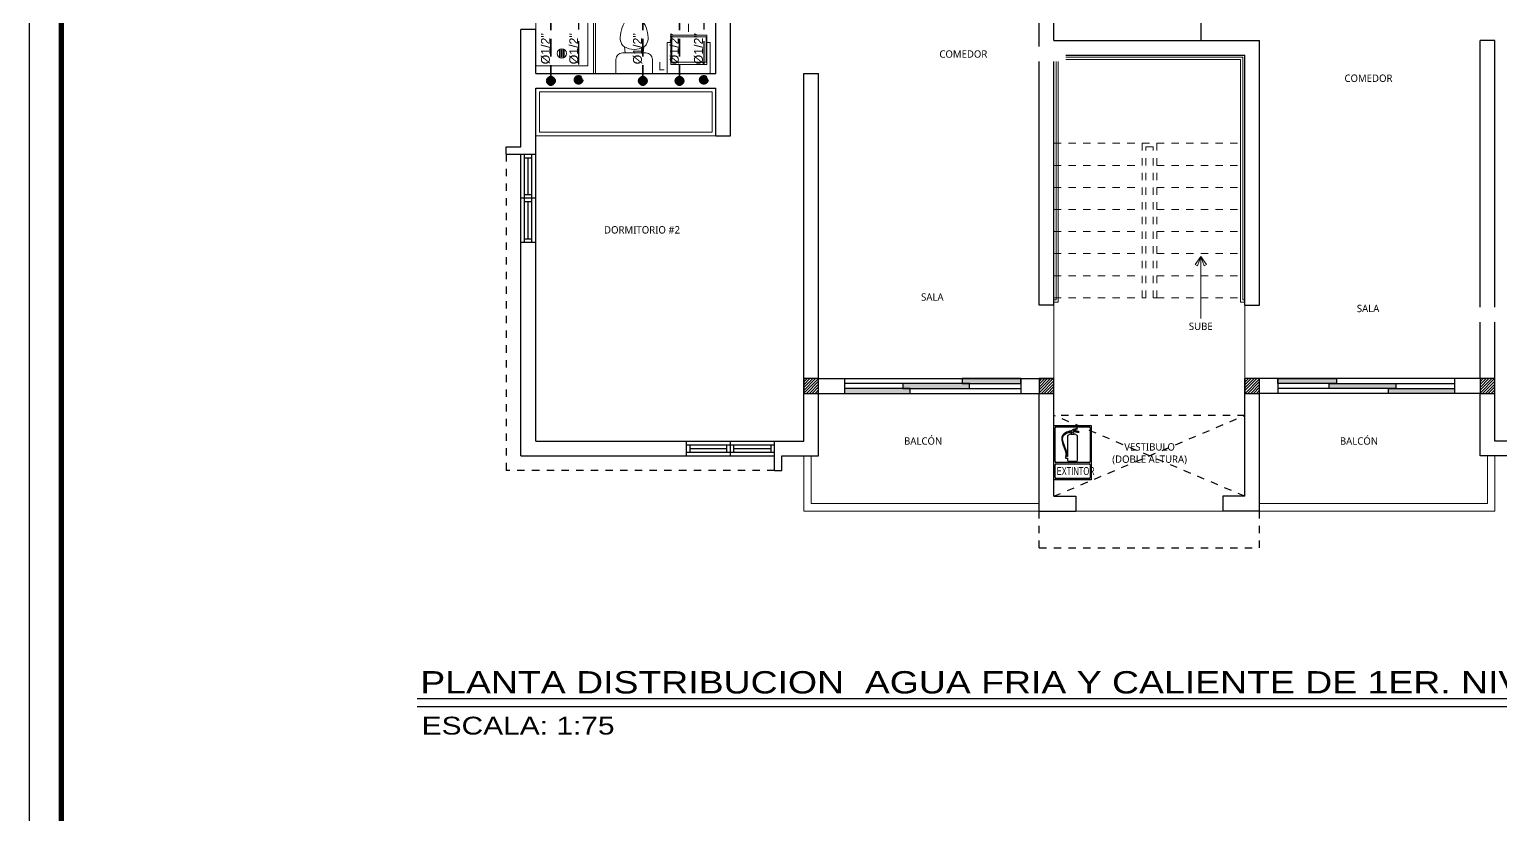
# Model space of a CAD drawing. Header units: feet. Extents: x 1019 to 2236, y -546 to 122.
# Drawn here: x 1054.27 to 1074.29, y -123.98 to -113.31 of the extents above; entities that cross this region are included whole.
import ezdxf

# ---------------------------------------------------------------- set-up
doc = ezdxf.new("R2010")
doc.units = ezdxf.units.FT
doc.header["$LTSCALE"] = 0.05
doc.header["$MEASUREMENT"] = 0
for name, pattern in [('DASHDOT', [25.4, 12.7, -6.35, 0, -6.35]), ('DASHED2', [0.375, 0.25, -0.125]), ('HIDDEN', [9.525, 6.35, -3.175])]:
    doc.linetypes.add(name, pattern=pattern)
for name, color, linetype, lineweight in [('A-GENM', 8, 'Continuous', 9), ('A-WALL', 7, 'Continuous', 25), ('AGUA POTABLE', 5, 'HIDDEN', 35), ('closet', 8, 'Continuous', 5), ('COCINA', 8, 'Continuous', 25), ('escalera', 8, 'DASHED2', 0), ('FURN', 8, 'Continuous', 9), ('I-FURN', 8, 'Continuous', 0), ('P-SANR-FIXT', 8, 'Continuous', 9)]:
    doc.layers.add(name, color=color, linetype=linetype, lineweight=lineweight)
for name, color, linetype in [('AGUA_CALIENTE', 1, 'DASHDOT'), ('ANNDTOBJ', 2, 'Continuous'), ('columna', 9, 'Continuous'), ('MARCO', 1, 'Continuous'), ('PERT-VENT', 8, 'Continuous'), ('PISO', 8, 'Continuous'), ('textos', 7, 'Continuous'), ('TEXXT', 2, 'Continuous'), ('TXT', 2, 'Continuous'), ('VUELO', 8, 'HIDDEN')]:
    doc.layers.add(name, color=color, linetype=linetype)
doc.styles.add('ads', font='trebuc.ttf', dxfattribs={"height": 0.14})
doc.styles.add('COMIN Simb Señalizacion', font='')
doc.styles.add('DAMIAN', font='arial.ttf', dxfattribs={"height": 0.12})
doc.styles.get('COMIN Simb Señalizacion').set_extended_font_data('Humanst521 BT')

# ---------------------------------------------------------------- blocks, each defined once
blk = doc.blocks.new('A$C3D6C2CD6')
at = {"layer": 'P-SANR-FIXT'}
for p, q in [((0, 1.6), (0.787, 1.6)), ((0, 0.102), (0, 1.6)), ((0.711, 1.6), (0.711, 0.102)), ((0.787, 0), (0.787, 1.6)), ((0.813, 1.6), (0.813, 0)), ((0.324, 0.227), (0.324, 0.317)), ((0.333, 0.317), (0.333, 0.227)), ((0.351, 0.227), (0.351, 0.317)), ((0.36, 0.317), (0.36, 0.227)), ((0.378, 0.227), (0.378, 0.317)), ((0.387, 0.317), (0.387, 0.227)), ((0.711, 0.102), (0, 0.102)), ((0, 0), (0.787, 0)), ((0.124, 0), (0.787, 0)), ((0.813, 0), (0.787, 0)), ((0.813, 0), (0.787, 0))]:
    blk.add_line(p, q, dxfattribs=at)
for centre, radius, start, end in [((0.356, 0.272), 0.0635, 90, 270), ((0.356, 0.272), 0.0635, 90, 270), ((0.328, 0.317), 0.00444, 360, 180), ((0.328, 0.227), 0.00444, 180, 360), ((0.356, 0.317), 0.00444, 360, 180), ((0.356, 0.227), 0.00444, 180, 360), ((0.356, 0.272), 0.0635, 270, 90), ((0.356, 0.272), 0.0635, 270, 90), ((0.383, 0.317), 0.00444, 360, 180), ((0.383, 0.227), 0.00444, 180, 360)]:
    blk.add_arc(centre, radius, start, end, dxfattribs=at)
blk = doc.blocks.new('bath_sink_6127 - bath_sink_6127-V2-Nivel 1')
at = {"layer": 'I-FURN'}
for p, q in [((0.293, 0.297), (-0.127, 0.297)), ((-0.127, 0.297), (-0.127, -0.29)), ((0.395, 0.244), (-0.005, 0.244)), ((-0.005, 0.244), (-0.005, -0.245)), ((0.025, -0.234), (0.025, 0.233)), ((0.025, 0.233), (0.369, 0.233)), ((0.293, 0.244), (0.293, 0.297)), ((0.369, 0.233), (0.369, -0.234)), ((0.395, -0.245), (0.395, 0.244)), ((0.293, -0.29), (-0.127, -0.29)), ((-0.005, -0.245), (0.395, -0.245)), ((0.369, -0.234), (0.025, -0.234)), ((0.293, -0.29), (0.293, -0.245))]:
    blk.add_line(p, q, dxfattribs=at)
blk = doc.blocks.new('Toilet_-_Tank_-_3D_4840 - 17_ High_ Seat Not Visible-536545-Nivel 1')
at = {"layer": 'P-SANR-FIXT'}
for p, q in [((0.248, 0.489), (-0.248, 0.489)), ((-0.248, 0.489), (-0.248, 0.298)), ((0.248, 0.298), (0.248, 0.489)), ((-0.159, 0.21), (-0.123, 0.21)), ((-0.123, 0.21), (-0.132, 0.127)), ((-0.123, 0.21), (0.123, 0.21)), ((0.132, 0.127), (0.123, 0.21)), ((0.123, 0.21), (0.159, 0.21))]:
    blk.add_line(p, q, dxfattribs=at)
for centre, radius, start, end in [((-0.159, 0.298), 0.0889, 180, 270), ((0.159, 0.298), 0.0889, 270, 360), ((-0.023, 0.008), 0.167, 151.0596, 182.709), ((-0.083, 0.041), 0.0995, 119.8981, 151.0596), ((0, -0.104), 0.266, 90.1019, 119.8981), ((0, -0.104), 0.266, 60.1019, 89.8981), ((0.083, 0.041), 0.0995, 28.9404, 60.1019), ((0.023, 0.008), 0.167, 357.291, 28.9404), ((0.25, 0.021), 0.441, 182.709, 218.5058), ((-0.25, 0.021), 0.441, 321.4942, 357.291), ((0.011, -0.169), 0.136, 218.5058, 265.219), ((-0.011, -0.169), 0.136, 274.781, 321.4942)]:
    blk.add_arc(centre, radius, start, end, dxfattribs=at)
blk = doc.blocks.new('A$C6DF15AF1')
for points in [[(0, 0), (0.896, 0), (0.896, 0.067), (0, 0.067)], [(0.796, 0.067), (1.703, 0.067), (1.703, 0.133), (0.796, 0.133)], [(1.603, 0.133), (2.4, 0.133), (2.4, 0.2), (1.603, 0.2)]]:
    blk.add_hatch(color=256).paths.add_polyline_path(points)
at = {"layer": 'PERT-VENT', "extrusion": (-6.28888e-16, -1.94037e-15, -1)}
for points in [[(0, 0), (-0.896, 0), (-0.896, 0.067), (0, 0.067)], [(-0.796, 0.067), (-1.703, 0.067), (-1.703, 0.133), (-0.796, 0.133)], [(-1.603, 0.133), (-2.4, 0.133), (-2.4, 0.2), (-1.603, 0.2)]]:
    blk.add_lwpolyline(points, close=True, dxfattribs=at)
at = {"layer": 'PISO'}
for p, q in [((0, 0.2), (2.4, 0.2)), ((0, 0), (2.4, 0))]:
    blk.add_line(p, q, dxfattribs=at)
at = {"layer": 'PISO', "extrusion": (-6.28888e-16, -1.94037e-15, -1)}
for p, q in [((0.796, 0.133), (0, 0.133)), ((1.703, 0.067), (2.4, 0.067))]:
    blk.add_line(p, q, dxfattribs=at)
blk = doc.blocks.new('A$C074D4DC8')
at = {"layer": 'FURN'}
blk.add_line((0.042, 0.342), (0.042, -0.198), dxfattribs=at)
for points in [[(0.042, 0.342), (-0.008, 0.274), (0.012, 0.262), (0.042, 0.342)], [(0.042, 0.342), (0.092, 0.274), (0.072, 0.262), (0.042, 0.342)]]:
    blk.add_lwpolyline(points, dxfattribs=at)
blk = doc.blocks.new('A$C72735B25')
at = {"layer": 'PERT-VENT', "extrusion": (-1.27878e-17, -1.31713e-15, -1)}
for p, q in [((0, 0), (0, 1.203)), ((0.05, 0), (0.05, 1.203)), ((0.15, 0), (0.15, 1.203)), ((0.2, 0), (0.2, 1.203)), ((0.1, 0.648), (0.1, 1.149)), ((0.2, 0.602), (0, 0.602)), ((0.15, 0.648), (0.05, 0.648)), ((0.15, 0.555), (0.05, 0.555)), ((0.1, 0.05), (0.1, 0.555)), ((0.05, 0.05), (0.15, 0.05))]:
    blk.add_line(p, q, dxfattribs=at)
at = {"layer": 'PERT-VENT', "extrusion": (-1.27878e-17, 1.31713e-15, -1)}
blk.add_line((0.05, 1.153), (0.15, 1.153), dxfattribs=at)
blk = doc.blocks.new('A$C3F8C01F5')
at = {"layer": 'ANNDTOBJ'}
for p, q in [((0, 0.223), (0.1543, 0.223)), ((0, 0), (0, 0.223)), ((0.0049, 0.0751), (0.0049, 0.2139)), ((0.0091, 0.2181), (0.1451, 0.2181)), ((0.0369, 0.1838), (0.0345, 0.1794)), ((0.04, 0.1881), (0.0369, 0.1838)), ((0.0389, 0.1796), (0.0421, 0.185)), ((0.0432, 0.1906), (0.04, 0.1881)), ((0.0421, 0.185), (0.0475, 0.1892)), ((0.0476, 0.1934), (0.0432, 0.1906)), ((0.0475, 0.1892), (0.0533, 0.1923)), ((0.052, 0.1957), (0.0476, 0.1934)), ((0.0576, 0.1978), (0.052, 0.1957)), ((0.0533, 0.1923), (0.06, 0.195)), ((0.0636, 0.1996), (0.0576, 0.1978)), ((0.06, 0.195), (0.0641, 0.1961)), ((0.0689, 0.1999), (0.0636, 0.1996)), ((0.0641, 0.1961), (0.0737, 0.1961)), ((0.0724, 0.1999), (0.0689, 0.1999)), ((0.0721, 0.1913), (0.0697, 0.1882)), ((0.0697, 0.1882), (0.0832, 0.1885)), ((0.0728, 0.1953), (0.0721, 0.1945)), ((0.0721, 0.1945), (0.0721, 0.1913)), ((0.081, 0.207), (0.0724, 0.2016)), ((0.0724, 0.2016), (0.0724, 0.1999)), ((0.0737, 0.1953), (0.0728, 0.1953)), ((0.0737, 0.1961), (0.0737, 0.1953)), ((0.0785, 0.1965), (0.0793, 0.1968)), ((0.0785, 0.1955), (0.0785, 0.1965)), ((0.0804, 0.1945), (0.0785, 0.1955)), ((0.0793, 0.1984), (0.0803, 0.1987)), ((0.0793, 0.1968), (0.0793, 0.1984)), ((0.0803, 0.1987), (0.0855, 0.1988)), ((0.0811, 0.1912), (0.0804, 0.1945)), ((0.0901, 0.2103), (0.081, 0.207)), ((0.0832, 0.1885), (0.0811, 0.1912)), ((0.0829, 0.2022), (0.0835, 0.2042)), ((0.0857, 0.2022), (0.0829, 0.2022)), ((0.0835, 0.2042), (0.0949, 0.2096)), ((0.0855, 0.1988), (0.0907, 0.1983)), ((0.091, 0.2015), (0.0857, 0.2022)), ((0.0967, 0.2119), (0.0901, 0.2103)), ((0.0907, 0.1983), (0.091, 0.1973)), ((0.0959, 0.2006), (0.091, 0.2015)), ((0.091, 0.1973), (0.0925, 0.1965)), ((0.0925, 0.1965), (0.0949, 0.1976)), ((0.0949, 0.2096), (0.0974, 0.2103)), ((0.0949, 0.1976), (0.0967, 0.1977)), ((0.1018, 0.1988), (0.0959, 0.2006)), ((0.0974, 0.2103), (0.0967, 0.2119)), ((0.0967, 0.1977), (0.0981, 0.1967)), ((0.0981, 0.1967), (0.0991, 0.1959)), ((0.0991, 0.1959), (0.1038, 0.1966)), ((0.1033, 0.1975), (0.1018, 0.1988)), ((0.1038, 0.1966), (0.1033, 0.1975)), ((0.1493, 0.2139), (0.1493, 0.0751)), ((0.1543, 0.223), (0.1543, 0)), ((0.0336, 0.176), (0.0328, 0.1691)), ((0.0328, 0.1691), (0.0329, 0.1629)), ((0.0329, 0.1629), (0.0339, 0.1574)), ((0.0345, 0.1794), (0.0336, 0.176)), ((0.0339, 0.1574), (0.0353, 0.151)), ((0.0353, 0.151), (0.0374, 0.1455)), ((0.0364, 0.1694), (0.037, 0.1744)), ((0.0367, 0.1619), (0.0364, 0.1694)), ((0.0383, 0.1544), (0.0367, 0.1619)), ((0.037, 0.1744), (0.0389, 0.1796)), ((0.0374, 0.1455), (0.0412, 0.1353)), ((0.042, 0.1439), (0.0383, 0.1544)), ((0.0412, 0.1353), (0.0469, 0.1207)), ((0.0468, 0.1321), (0.042, 0.1439)), ((0.0504, 0.1233), (0.0468, 0.1321)), ((0.0529, 0.1164), (0.0504, 0.1233)), ((0.0563, 0.1793), (0.0563, 0.0952)), ((0.0978, 0.0811), (0.0978, 0.1793)), ((0.0049, 0.0091), (0.0049, 0.0619)), ((0.1451, 0.0709), (0.0091, 0.0709)), ((0.0091, 0.0661), (0.1451, 0.0661)), ((0.0469, 0.1207), (0.0488, 0.1154)), ((0.0504, 0.0962), (0.0486, 0.0953)), ((0.0486, 0.0953), (0.0486, 0.09)), ((0.0486, 0.09), (0.0496, 0.0892)), ((0.0488, 0.1154), (0.0502, 0.108)), ((0.0502, 0.1063), (0.0496, 0.1058)), ((0.0496, 0.1058), (0.0496, 0.0996)), ((0.0496, 0.0996), (0.0504, 0.0989)), ((0.0496, 0.0892), (0.0563, 0.0892)), ((0.0502, 0.108), (0.0502, 0.1063)), ((0.0504, 0.0989), (0.0504, 0.0962)), ((0.0539, 0.1108), (0.0529, 0.1164)), ((0.0541, 0.1063), (0.0539, 0.1108)), ((0.0546, 0.1058), (0.0541, 0.1063)), ((0.0541, 0.0991), (0.0546, 0.0996)), ((0.0541, 0.0967), (0.0541, 0.0991)), ((0.055, 0.0952), (0.0541, 0.0967)), ((0.0546, 0.0996), (0.0546, 0.1058)), ((0.0563, 0.0952), (0.055, 0.0952)), ((0.0563, 0.0892), (0.0563, 0.0811)), ((0.0605, 0.0769), (0.0936, 0.0769)), ((0.1493, 0.0619), (0.1493, 0.0091)), ((0.1543, 0), (0, 0)), ((0.1451, 0.0049), (0.0091, 0.0049))]:
    blk.add_line(p, q, dxfattribs=at)
at = {"layer": 'ANNDTOBJ', "linetype": 'Continuous', "ltscale": 5}
blk.add_line((0.117, 0), (0, 0), dxfattribs=at)
at = {"layer": 'ANNDTOBJ'}
for centre, radius, start, end in [((0.0091, 0.2139), 0.0042, 90, 180), ((0.06, 0.1793), 0.00374, 129.00802, 180), ((0.077, 0.1583), 0.0308, 103.75823, 129.00802), ((0.077, 0.1583), 0.0308, 50.99198, 78.4551), ((0.094, 0.1793), 0.00374, 0, 50.99198), ((0.1451, 0.2139), 0.0042, 0, 90), ((0.0091, 0.0751), 0.0042, 180, 270), ((0.0091, 0.0619), 0.0042, 90, 180), ((0.0605, 0.0811), 0.0042, 180, 270), ((0.0936, 0.0811), 0.0042, 270, 0), ((0.1451, 0.0751), 0.0042, 270, 0), ((0.1451, 0.0619), 0.0042, 0, 90), ((0.0091, 0.0091), 0.0042, 180, 270), ((0.1451, 0.0091), 0.0042, 270, 0)]:
    blk.add_arc(centre, radius, start, end, dxfattribs=at)
at = {"layer": 'ANNDTOBJ', "style": 'COMIN Simb Señalizacion', "width": 0.56}
blk.add_text('EXTINTOR', height=0.03299, dxfattribs=at).set_placement((0.0121, 0.0194))
blk = doc.blocks.new('A$C012446DC')
at = {"layer": 'PISO'}
h = blk.add_hatch(dxfattribs=at)
h.set_pattern_fill('ANSI31', color=256, scale=0.008571, angle=180)
h.set_pattern_definition([(225, (206536.064322, 1154820.960068), (0.0192434059784, -0.0192434059784), [])])
h.paths.add_polyline_path([(0, 0), (0.2, 0), (0.2, 0.2), (0, 0.2)])
at = {"layer": 'columna'}
blk.add_lwpolyline([(0.2, 0.2), (0, 0.2), (0, 0), (0.2, 0)], close=True, dxfattribs=at)
blk = doc.blocks.new('A$C387E0859')
for p in [(0, 8.7), (3.2, 8.7), (0, 0), (3.2, 0), (6, 0), (9.2, 0)]:
    blk.add_blockref('A$C012446DC', p)

msp = doc.modelspace()

# ---------------------------------------------------------------- hatches: boundary and pattern name
at = {"layer": 'AGUA POTABLE', "ltscale": 3}
h = msp.add_hatch(color=256, dxfattribs=at)
h.dxf.hatch_style = 1
edge = h.paths.add_edge_path()
edge.add_arc((1061.367, -114.005), 0.0576, 0, 360)
h = msp.add_hatch(color=256, dxfattribs=at)
h.dxf.hatch_style = 1
edge = h.paths.add_edge_path()
edge.add_arc((1062.618, -114.005), 0.0576, 0, 360)
h = msp.add_hatch(color=256, dxfattribs=at)
h.dxf.hatch_style = 1
edge = h.paths.add_edge_path()
edge.add_arc((1063.117, -114.005), 0.0576, 0, 360)
at = {"layer": 'AGUA_CALIENTE', "ltscale": 0.5}
h = msp.add_hatch(color=256, dxfattribs=at)
h.dxf.hatch_style = 1
edge = h.paths.add_edge_path()
edge.add_arc((1061.744, -113.991), 0.0576, 0, 360)
h = msp.add_hatch(color=256, dxfattribs=at)
h.dxf.hatch_style = 1
edge = h.paths.add_edge_path()
edge.add_arc((1063.448, -113.991), 0.0576, 0, 360)

# ---------------------------------------------------------------- linework, layer by layer
at = {"layer": 'A-GENM'}
for p, q in [((1071.01, -113.454), (1071.01, -113.454)), ((1064.81, -119.854), (1064.81, -119.104)), ((1064.91, -119.754), (1064.91, -119.104)), ((1074.11, -119.754), (1074.11, -119.104)), ((1074.21, -119.854), (1074.21, -119.104)), ((1068.01, -119.854), (1064.81, -119.854)), ((1068.01, -119.754), (1064.91, -119.754)), ((1071.01, -119.754), (1074.11, -119.754)), ((1071.01, -119.854), (1074.21, -119.854))]:
    msp.add_line(p, q, dxfattribs=at)
at = {"layer": 'A-WALL'}
for p, q in [((1068.21, -113.454), (1068.21, -107.954)), ((1068.01, -117.054), (1068.01, -109.554)), ((1063.61, -113.904), (1063.61, -113.104)), ((1063.81, -114.754), (1063.81, -113.104)), ((1060.96, -114.901), (1060.96, -113.306)), ((1061.16, -113.904), (1061.16, -113.306)), ((1068.21, -113.454), (1071.01, -113.454)), ((1071.01, -117.054), (1071.01, -113.454)), ((1074.01, -118.054), (1074.01, -113.454)), ((1074.21, -113.454), (1074.01, -113.454)), ((1074.21, -118.904), (1074.21, -113.454)), ((1068.21, -117.054), (1068.21, -113.654)), ((1068.21, -117.054), (1068.21, -113.654)), ((1068.21, -113.654), (1070.81, -113.654)), ((1070.81, -117.054), (1070.81, -113.654)), ((1061.16, -113.904), (1063.61, -113.904)), ((1064.81, -118.904), (1064.81, -113.904)), ((1064.81, -113.904), (1065.01, -113.904)), ((1065.01, -118.054), (1065.01, -113.904)), ((1061.16, -115.001), (1061.16, -114.104)), ((1061.16, -114.104), (1063.61, -114.104)), ((1063.61, -114.754), (1063.61, -114.104)), ((1063.61, -114.754), (1063.81, -114.754)), ((1060.76, -115.001), (1060.76, -114.901)), ((1060.96, -119.104), (1060.96, -116.204)), ((1061.16, -118.904), (1061.16, -116.204)), ((1068.21, -117.054), (1068.01, -117.054)), ((1070.81, -117.054), (1071.01, -117.054)), ((1065.01, -118.054), (1065.36, -118.054)), ((1065.36, -118.054), (1065.36, -118.254)), ((1067.76, -118.054), (1068.21, -118.054)), ((1067.76, -118.054), (1067.76, -118.254)), ((1068.21, -119.654), (1068.21, -118.054)), ((1071.26, -118.054), (1070.81, -118.054)), ((1070.81, -119.654), (1070.81, -118.054)), ((1071.26, -118.054), (1071.26, -118.254)), ((1074.01, -118.054), (1073.66, -118.054)), ((1073.66, -118.054), (1073.66, -118.254)), ((1065.01, -119.104), (1065.01, -118.254)), ((1065.01, -118.254), (1065.36, -118.254)), ((1067.76, -118.254), (1068.01, -118.254)), ((1068.01, -119.854), (1068.01, -118.254)), ((1071.26, -118.254), (1071.01, -118.254)), ((1071.01, -119.854), (1071.01, -118.254)), ((1074.01, -118.254), (1073.66, -118.254)), ((1074.01, -119.104), (1074.01, -118.254)), ((1061.16, -118.904), (1063.207, -118.904)), ((1064.41, -118.904), (1064.81, -118.904)), ((1074.61, -118.904), (1074.21, -118.904)), ((1060.96, -119.104), (1063.207, -119.104)), ((1064.51, -119.104), (1065.01, -119.104)), ((1074.51, -119.104), (1074.01, -119.104)), ((1064.41, -119.304), (1064.51, -119.304)), ((1068.21, -119.654), (1068.51, -119.654)), ((1068.51, -119.654), (1068.51, -119.854)), ((1070.81, -119.654), (1070.51, -119.654)), ((1070.51, -119.654), (1070.51, -119.854)), ((1068.01, -119.854), (1068.51, -119.854)), ((1071.01, -119.854), (1070.51, -119.854))]:
    msp.add_line(p, q, dxfattribs=at)
at = {"layer": 'A-WALL', "extrusion": (-1.27878e-17, -1.31713e-15, -1)}
for p, q in [((1061.16, -113.306), (1060.96, -113.306)), ((1060.76, -114.901), (1060.96, -114.901)), ((1060.76, -115.001), (1061.16, -115.001))]:
    msp.add_line(p, q, dxfattribs=at)
at = {"layer": 'A-WALL', "extrusion": (-6.28888e-16, -1.93323e-15, -1)}
for p, q in [((1063.207, -118.904), (1063.207, -119.104)), ((1063.207, -118.904), (1063.207, -119.104)), ((1064.41, -119.304), (1064.41, -118.904)), ((1064.51, -119.304), (1064.51, -119.104))]:
    msp.add_line(p, q, dxfattribs=at)
at = {"layer": 'AGUA POTABLE', "ltscale": 0.75}
for p, q in [((1061.367, -113.078), (1061.367, -114.005)), ((1062.618, -113.078), (1062.618, -114.005)), ((1063.117, -113.078), (1063.117, -114.005))]:
    msp.add_line(p, q, dxfattribs=at)
at = {"layer": 'AGUA POTABLE', "ltscale": 3}
for centre in [(1061.367, -114.005), (1062.618, -114.005), (1063.117, -114.005)]:
    msp.add_circle(centre, 0.0576, dxfattribs=at)
at = {"layer": 'AGUA_CALIENTE', "ltscale": 0.5}
for p, q in [((1061.744, -112.729), (1061.744, -113.991)), ((1063.448, -112.729), (1063.448, -113.991))]:
    msp.add_line(p, q, dxfattribs=at)
for centre in [(1061.744, -113.991), (1063.448, -113.991)]:
    msp.add_circle(centre, 0.0576, dxfattribs=at)
at = {"layer": 'closet'}
for p, q in [((1068.24, -116.984), (1068.24, -113.684)), ((1068.24, -113.684), (1070.78, -113.684)), ((1070.78, -116.984), (1070.78, -113.684)), ((1068.27, -117.014), (1068.27, -113.714)), ((1068.27, -113.714), (1070.75, -113.714)), ((1070.75, -117.014), (1070.75, -113.714)), ((1061.16, -114.754), (1063.61, -114.754)), ((1068.24, -116.984), (1068.21, -116.984)), ((1068.27, -117.014), (1068.21, -117.014)), ((1068.21, -117.054), (1068.21, -118.054)), ((1070.75, -117.014), (1070.81, -117.014)), ((1070.78, -116.984), (1070.81, -116.984)), ((1070.81, -117.054), (1070.81, -118.054)), ((1068.51, -119.854), (1070.51, -119.854))]:
    msp.add_line(p, q, dxfattribs=at)
msp.add_lwpolyline([(1061.21, -114.704), (1063.56, -114.704), (1063.56, -114.154), (1061.21, -114.154)], close=True, dxfattribs=at)
at = {"layer": 'COCINA'}
msp.add_line((1070.21, -112.854), (1070.21, -113.454), dxfattribs=at)
at = {"layer": 'escalera'}
for p, q in [((1068.21, -114.854), (1069.41, -114.854)), ((1069.41, -116.954), (1069.41, -114.854)), ((1069.41, -114.854), (1069.61, -114.854)), ((1069.61, -114.854), (1070.81, -114.854)), ((1069.61, -116.954), (1069.61, -114.854)), ((1069.46, -116.954), (1069.46, -114.904)), ((1069.46, -114.904), (1069.56, -114.904)), ((1069.56, -116.954), (1069.56, -114.904)), ((1068.21, -115.154), (1069.41, -115.154)), ((1069.61, -115.154), (1070.81, -115.154)), ((1068.21, -115.454), (1069.41, -115.454)), ((1069.61, -115.454), (1070.81, -115.454)), ((1068.21, -115.754), (1069.41, -115.754)), ((1069.61, -115.754), (1070.81, -115.754)), ((1068.21, -116.054), (1069.41, -116.054)), ((1069.61, -116.054), (1070.81, -116.054)), ((1068.21, -116.354), (1069.41, -116.354)), ((1069.61, -116.354), (1070.81, -116.354)), ((1068.21, -116.654), (1069.41, -116.654)), ((1069.61, -116.654), (1070.81, -116.654)), ((1068.21, -116.954), (1069.41, -116.954)), ((1069.41, -116.954), (1069.46, -116.954)), ((1069.56, -116.954), (1069.61, -116.954)), ((1069.61, -116.954), (1070.81, -116.954))]:
    msp.add_line(p, q, dxfattribs=at)
at = {"layer": 'TEXXT', "color": 4}
msp.add_line((1059.546, -122.404), (1078.357, -122.404), dxfattribs=at)
at = {"layer": 'TEXXT', "color": 3}
msp.add_line((1059.546, -122.513), (1078.481, -122.513), dxfattribs=at)
at = {"layer": 'VUELO', "ltscale": 0.02}
for p, q in [((1060.76, -115.001), (1060.76, -119.304)), ((1070.81, -118.554), (1068.21, -118.554)), ((1068.21, -119.654), (1070.81, -118.554)), ((1070.81, -119.654), (1068.21, -118.554)), ((1064.41, -119.304), (1060.76, -119.304)), ((1068.01, -120.354), (1068.01, -119.854)), ((1071.01, -120.354), (1071.01, -119.854)), ((1068.01, -120.354), (1071.01, -120.354))]:
    msp.add_line(p, q, dxfattribs=at)

# ---------------------------------------------------------------- block references
for name, p in [('A$C3D6C2CD6', (1061.16, -113.904)), ('A$C6DF15AF1', (1065.36, -118.254))]:
    msp.add_blockref(name, p)
at = {"xscale": -1}
msp.add_blockref('A$C6DF15AF1', (1073.66, -118.254), dxfattribs=at)
at = {"rotation": 270}
msp.add_blockref('A$C72735B25', (1063.207, -118.904), dxfattribs=at)
at = {"layer": 'AGUA POTABLE', "ltscale": 3, "xscale": 3.3, "yscale": 3.3, "zscale": 3.3}
msp.add_blockref('A$C3F8C01F5', (1068.21, -119.429), dxfattribs=at)
at = {"layer": 'FURN', "xscale": 1.5625, "yscale": 1.5625, "zscale": 1.5625}
msp.add_blockref('A$C074D4DC8', (1070.145, -116.928), dxfattribs=at)
at = {"layer": 'I-FURN', "rotation": 90}
msp.add_blockref('bath_sink_6127 - bath_sink_6127-V2-Nivel 1', (1063.245, -113.777), dxfattribs=at)
at = {"layer": 'P-SANR-FIXT', "rotation": 179.9999999999976}
msp.add_blockref('Toilet_-_Tank_-_3D_4840 - 17_ High_ Seat Not Visible-536545-Nivel 1', (1062.5, -113.415), dxfattribs=at)

# ---------------------------------------------------------------- texts
at = {"layer": 'textos', "color": 7, "style": 'DAMIAN', "width": 1.2}
for s, height, p in [('PLANTA DISTRIBUCION  AGUA FRIA Y CALIENTE DE 1ER. NIVEL, BLOQUE A', 0.30347, (1059.59, -122.335)), (' ESCALA: 1:75', 0.24277, (1059.496, -122.894))]:
    msp.add_text(s, height=height, dxfattribs=at).set_placement(p)
at = {"layer": 'TEXXT', "char_height": 0.11, "width": 2.904, "attachment_point": 1, "style": 'DAMIAN'}
for s, insert in [(' I', (1063.177, -113.229)), (' L', (1062.788, -113.75))]:
    msp.add_mtext(s, dxfattribs=dict(at, insert=insert))
at = {"layer": 'TEXXT', "char_height": 0.12, "width": 2.904, "attachment_point": 9, "rotation": 90, "style": 'DAMIAN'}
for insert in [(1061.357, -113.357), (1061.742, -113.357), (1062.609, -113.357), (1063.111, -113.357), (1063.439, -113.357)]:
    msp.add_mtext('\\A1;{\\fArial|b0|i0|c238|p34;%%C}1/2{\\fArial|b0|i0|c238|p34;"}  ', dxfattribs=dict(at, insert=insert))
at = {"layer": 'TXT', "char_height": 0.1, "width": 2.688, "attachment_point": 2, "style": 'ads'}
for s, insert in [('SALA', (1066.557, -116.894)), ('SALA', (1072.486, -117.05)), ('SUBE', (1070.209, -117.292)), ('BALCÓN', (1066.432, -118.852)), ('BALCÓN', (1072.362, -118.852)), ('VESTIBULO\\P(DOBLE ALTURA)', (1069.513, -118.932))]:
    msp.add_mtext(s, dxfattribs=dict(at, insert=insert))

# ---------------------------------------------------------------- next in the draw order: texts
at = {"layer": 'TXT', "char_height": 0.1, "width": 2.688, "attachment_point": 2, "style": 'ads', "bg_fill": 2}
for s, insert in [('COMEDOR', (1066.979, -113.59)), ('COMEDOR', (1072.491, -113.919)), ('DORMITORIO #2', (1062.607, -115.981)), ('DORMITORIO #3', (1075.117, -117.136))]:
    msp.add_mtext(s, dxfattribs=dict(at, insert=insert))

# ---------------------------------------------------------------- next in the draw order: linework, layer by layer
at = {"layer": 'A-WALL', "extrusion": (-1.27878e-17, -1.31713e-15, -1)}
msp.add_line((1061.16, -116.204), (1060.96, -116.204), dxfattribs=at)
msp.add_line((1061.16, -116.204), (1060.96, -116.204), dxfattribs=at)
at = {"layer": 'MARCO'}
msp.add_lwpolyline([(1054.272, -102.982), (1118.772, -102.982), (1118.772, -144.982), (1054.272, -144.982)], close=True, dxfattribs=at)
at = {"layer": 'MARCO', "const_width": 0.075}
msp.add_lwpolyline([(1111.6, -103.416), (1054.706, -103.416), (1054.706, -144.548), (1111.6, -144.548)], close=True, dxfattribs=at)

# ---------------------------------------------------------------- next in the draw order: block references
for name, p in [('A$C387E0859', (1064.81, -118.254)), ('A$C72735B25', (1060.96, -116.204))]:
    msp.add_blockref(name, p)

doc.saveas('drawing.dxf')
